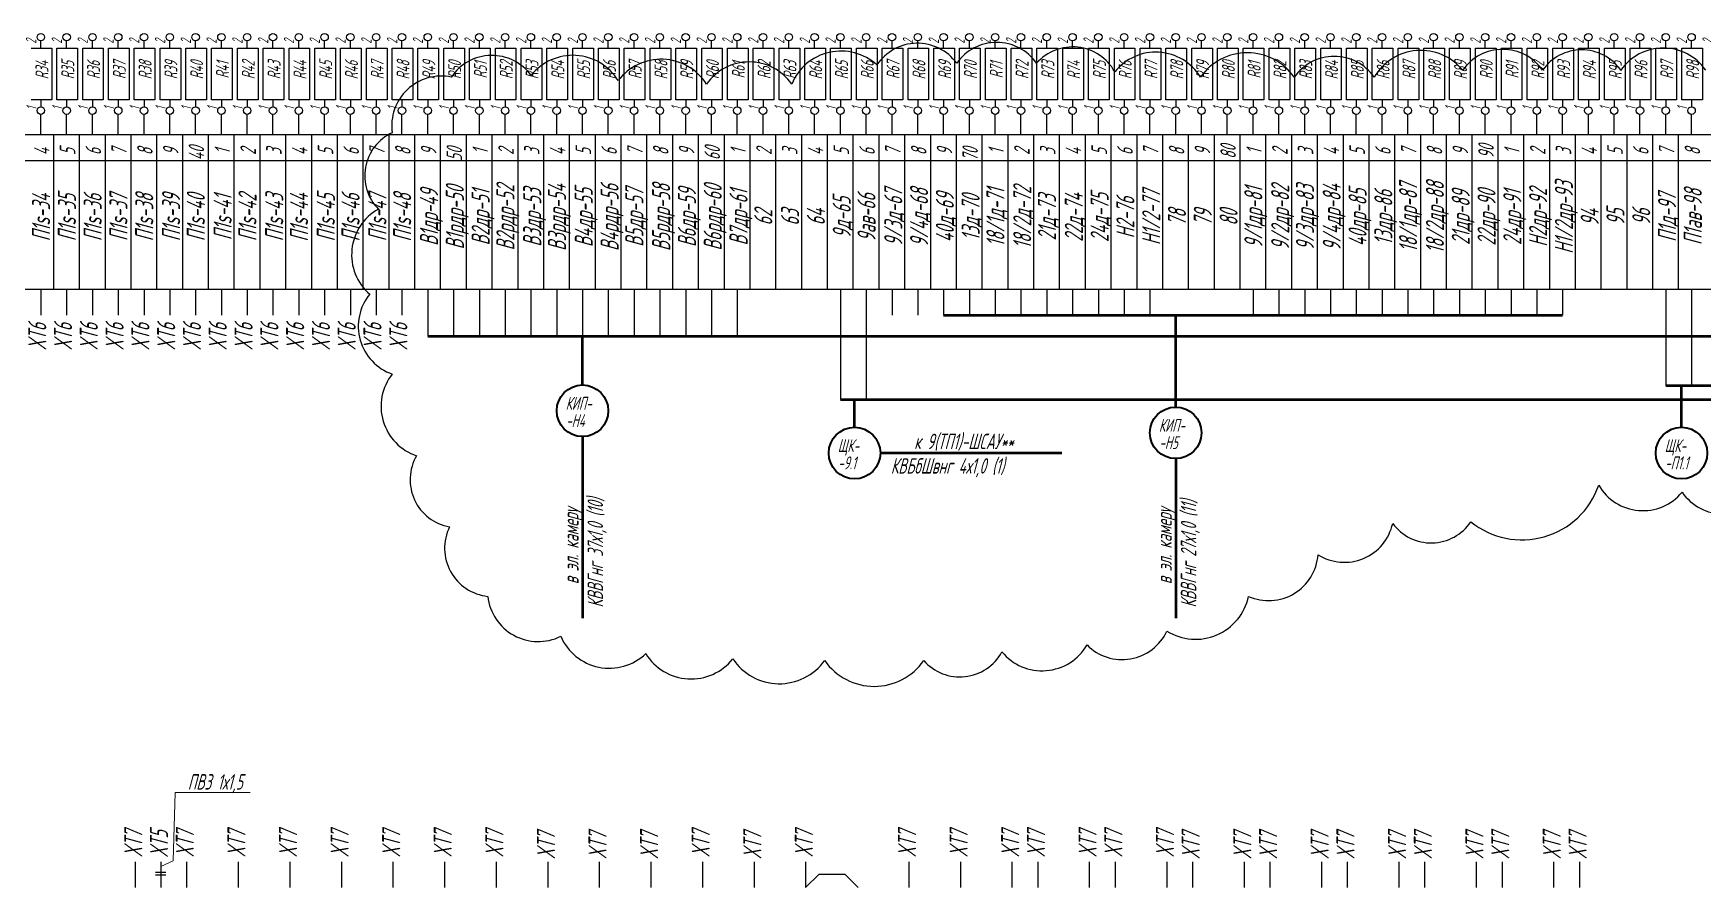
# Model space of a CAD drawing. Header units: millimetres. Extents: x -680 to 9204, y -4430 to 7779.
# Drawn here: x 3641 to 3964.6, y -343.1 to -177.6 of the extents above; entities that cross this region are included whole.
import ezdxf
from ezdxf.enums import TextEntityAlignment as Align

# ---------------------------------------------------------------- set-up
doc = ezdxf.new("R2010")
doc.units = ezdxf.units.MM
doc.layers.get('Defpoints').update_dxf_attribs({"color": 33})
for name, color, linetype, lineweight in [('Выноска', 137, 'Continuous', 20), ('Размерная', 4, 'Continuous', 25), ('Текст_КИП', 2, 'Continuous', 25), ('Эл.кабель', 2, 'Continuous', 50)]:
    doc.layers.add(name, color=color, linetype=linetype, lineweight=lineweight)
doc.layers.add('ТЕКСТ', color=2, linetype='Continuous')
doc.layers.add('Текст.', color=51, linetype='Continuous')
doc.styles.add('Simplex', font='simplex.shx', dxfattribs={"width": 0.7, "oblique": 15})

msp = doc.modelspace()

# ---------------------------------------------------------------- linework, layer by layer
at = {"linetype": 'Continuous', "lineweight": -3}
for p, q in [((3640.603, -180.406), (3644.603, -180.406)), ((3644.603, -180.406), (3644.603, -190.406)), ((3645.601, -190.406), (3645.601, -180.406)), ((3645.603, -180.406), (3649.603, -180.406)), ((3649.603, -180.406), (3649.603, -190.406)), ((3650.601, -190.406), (3650.601, -180.406)), ((3650.603, -180.406), (3654.603, -180.406)), ((3654.603, -180.406), (3654.603, -190.406)), ((3655.601, -190.406), (3655.601, -180.406)), ((3655.603, -180.406), (3659.603, -180.406)), ((3659.603, -180.406), (3659.603, -190.406)), ((3660.601, -190.406), (3660.601, -180.406)), ((3660.603, -180.406), (3664.603, -180.406)), ((3664.603, -180.406), (3664.603, -190.406)), ((3665.601, -190.406), (3665.601, -180.406)), ((3665.603, -180.406), (3669.603, -180.406)), ((3669.603, -180.406), (3669.603, -190.406)), ((3670.601, -190.406), (3670.601, -180.406)), ((3670.603, -180.406), (3674.603, -180.406)), ((3674.603, -180.406), (3674.603, -190.406)), ((3675.601, -190.406), (3675.601, -180.406)), ((3675.603, -180.406), (3679.603, -180.406)), ((3679.603, -180.406), (3679.603, -190.406)), ((3680.601, -190.406), (3680.601, -180.406)), ((3680.603, -180.406), (3684.603, -180.406)), ((3684.603, -180.406), (3684.603, -190.406)), ((3685.601, -190.406), (3685.601, -180.406)), ((3685.603, -180.406), (3689.603, -180.406)), ((3689.603, -180.406), (3689.603, -190.406)), ((3690.601, -190.406), (3690.601, -180.406)), ((3690.603, -180.406), (3694.603, -180.406)), ((3694.603, -180.406), (3694.603, -190.406)), ((3695.601, -190.406), (3695.601, -180.406)), ((3695.603, -180.406), (3699.603, -180.406)), ((3699.603, -180.406), (3699.603, -190.406)), ((3700.601, -190.406), (3700.601, -180.406)), ((3700.603, -180.406), (3704.603, -180.406)), ((3704.603, -180.406), (3704.603, -190.406)), ((3705.601, -190.406), (3705.601, -180.406)), ((3705.603, -180.406), (3709.603, -180.406)), ((3709.603, -180.406), (3709.603, -190.406)), ((3710.601, -190.406), (3710.601, -180.406)), ((3710.603, -180.406), (3714.603, -180.406)), ((3714.603, -180.406), (3714.603, -190.406)), ((3715.601, -190.406), (3715.601, -180.406)), ((3715.603, -180.406), (3719.603, -180.406)), ((3719.603, -180.406), (3719.603, -190.406)), ((3720.601, -190.406), (3720.601, -180.406)), ((3720.603, -180.406), (3724.603, -180.406)), ((3724.603, -180.406), (3724.603, -190.406)), ((3725.601, -190.406), (3725.601, -180.406)), ((3725.603, -180.406), (3729.603, -180.406)), ((3729.603, -180.406), (3729.603, -190.406)), ((3730.601, -190.406), (3730.601, -180.406)), ((3730.603, -180.406), (3734.603, -180.406)), ((3734.603, -180.406), (3734.603, -190.406)), ((3735.601, -190.406), (3735.601, -180.406)), ((3735.603, -180.406), (3739.603, -180.406)), ((3739.603, -180.406), (3739.603, -190.406)), ((3740.601, -190.406), (3740.601, -180.406)), ((3740.603, -180.406), (3744.603, -180.406)), ((3744.603, -180.406), (3744.603, -190.406)), ((3745.601, -190.406), (3745.601, -180.406)), ((3745.603, -180.406), (3749.603, -180.406)), ((3749.603, -180.406), (3749.603, -190.406)), ((3750.601, -190.406), (3750.601, -180.406)), ((3750.603, -180.406), (3754.603, -180.406)), ((3754.603, -180.406), (3754.603, -190.406)), ((3755.601, -190.406), (3755.601, -180.406)), ((3755.603, -180.406), (3759.603, -180.406)), ((3759.603, -180.406), (3759.603, -190.406)), ((3760.601, -190.406), (3760.601, -180.406)), ((3760.603, -180.406), (3764.603, -180.406)), ((3764.603, -180.406), (3764.603, -190.406)), ((3765.601, -190.406), (3765.601, -180.406)), ((3765.603, -180.406), (3769.603, -180.406)), ((3769.603, -180.406), (3769.603, -190.406)), ((3770.601, -190.406), (3770.601, -180.406)), ((3770.603, -180.406), (3774.603, -180.406)), ((3774.603, -180.406), (3774.603, -190.406)), ((3775.601, -190.406), (3775.601, -180.406)), ((3775.603, -180.406), (3779.603, -180.406)), ((3779.603, -180.406), (3779.603, -190.406)), ((3780.601, -190.406), (3780.601, -180.406)), ((3780.603, -180.406), (3784.603, -180.406)), ((3784.603, -180.406), (3784.603, -190.406)), ((3785.601, -190.406), (3785.601, -180.406)), ((3785.603, -180.406), (3789.603, -180.406)), ((3789.603, -180.406), (3789.603, -190.406)), ((3790.601, -190.406), (3790.601, -180.406)), ((3790.603, -180.406), (3794.603, -180.406)), ((3794.603, -180.406), (3794.603, -190.406)), ((3795.601, -190.406), (3795.601, -180.406)), ((3795.603, -180.406), (3799.603, -180.406)), ((3799.603, -180.406), (3799.603, -190.406)), ((3800.601, -190.406), (3800.601, -180.406)), ((3800.603, -180.406), (3804.603, -180.406)), ((3804.603, -180.406), (3804.603, -190.406)), ((3805.601, -190.406), (3805.601, -180.406)), ((3805.603, -180.406), (3809.603, -180.406)), ((3809.603, -180.406), (3809.603, -190.406)), ((3810.601, -190.406), (3810.601, -180.406)), ((3810.603, -180.406), (3814.603, -180.406)), ((3814.603, -180.406), (3814.603, -190.406)), ((3815.601, -190.406), (3815.601, -180.406)), ((3815.603, -180.406), (3819.603, -180.406)), ((3819.603, -180.406), (3819.603, -190.406)), ((3820.601, -190.406), (3820.601, -180.406)), ((3820.603, -180.406), (3824.603, -180.406)), ((3824.603, -180.406), (3824.603, -190.406)), ((3825.601, -190.406), (3825.601, -180.406)), ((3825.603, -180.406), (3829.603, -180.406)), ((3829.603, -180.406), (3829.603, -190.406)), ((3830.601, -190.406), (3830.601, -180.406)), ((3830.603, -180.406), (3834.603, -180.406)), ((3834.603, -180.406), (3834.603, -190.406)), ((3835.601, -190.406), (3835.601, -180.406)), ((3835.603, -180.406), (3839.603, -180.406)), ((3839.603, -180.406), (3839.603, -190.406)), ((3840.601, -190.406), (3840.601, -180.406)), ((3840.603, -180.406), (3844.603, -180.406)), ((3844.603, -180.406), (3844.603, -190.406)), ((3845.601, -190.406), (3845.601, -180.406)), ((3845.603, -180.406), (3849.603, -180.406)), ((3849.603, -180.406), (3849.603, -190.406)), ((3850.601, -190.406), (3850.601, -180.406)), ((3850.603, -180.406), (3854.603, -180.406)), ((3854.603, -180.406), (3854.603, -190.406)), ((3855.601, -190.406), (3855.601, -180.406)), ((3855.603, -180.406), (3859.603, -180.406)), ((3859.603, -180.406), (3859.603, -190.406)), ((3860.601, -190.406), (3860.601, -180.406)), ((3860.603, -180.406), (3864.603, -180.406)), ((3864.603, -180.406), (3864.603, -190.406)), ((3865.601, -190.406), (3865.601, -180.406)), ((3865.603, -180.406), (3869.603, -180.406)), ((3869.603, -180.406), (3869.603, -190.406)), ((3870.601, -190.406), (3870.601, -180.406)), ((3870.603, -180.406), (3874.603, -180.406)), ((3874.603, -180.406), (3874.603, -190.406)), ((3875.601, -190.406), (3875.601, -180.406)), ((3875.603, -180.406), (3879.603, -180.406)), ((3879.603, -180.406), (3879.603, -190.406)), ((3880.601, -190.406), (3880.601, -180.406)), ((3880.603, -180.406), (3884.603, -180.406)), ((3884.603, -180.406), (3884.603, -190.406)), ((3885.601, -190.406), (3885.601, -180.406)), ((3885.603, -180.406), (3889.603, -180.406)), ((3889.603, -180.406), (3889.603, -190.406)), ((3890.601, -190.406), (3890.601, -180.406)), ((3890.603, -180.406), (3894.603, -180.406)), ((3894.603, -180.406), (3894.603, -190.406)), ((3895.601, -190.406), (3895.601, -180.406)), ((3895.603, -180.406), (3899.603, -180.406)), ((3899.603, -180.406), (3899.603, -190.406)), ((3900.601, -190.406), (3900.601, -180.406)), ((3900.603, -180.406), (3904.603, -180.406)), ((3904.603, -180.406), (3904.603, -190.406)), ((3905.601, -190.406), (3905.601, -180.406)), ((3905.603, -180.406), (3909.603, -180.406)), ((3909.603, -180.406), (3909.603, -190.406)), ((3910.601, -190.406), (3910.601, -180.406)), ((3910.603, -180.406), (3914.603, -180.406)), ((3914.603, -180.406), (3914.603, -190.406)), ((3915.601, -190.406), (3915.601, -180.406)), ((3915.603, -180.406), (3919.603, -180.406)), ((3919.603, -180.406), (3919.603, -190.406)), ((3920.601, -190.406), (3920.601, -180.406)), ((3920.603, -180.406), (3924.603, -180.406)), ((3924.603, -180.406), (3924.603, -190.406)), ((3925.603, -180.406), (3929.603, -180.406)), ((3925.603, -180.406), (3925.603, -190.406)), ((3929.603, -180.406), (3929.603, -190.406)), ((3930.601, -190.406), (3930.601, -180.406)), ((3930.603, -180.406), (3934.603, -180.406)), ((3934.603, -180.406), (3934.603, -190.406)), ((3935.601, -190.406), (3935.601, -180.406)), ((3935.603, -180.406), (3939.603, -180.406)), ((3939.603, -180.406), (3939.603, -190.406)), ((3940.601, -190.406), (3940.601, -180.406)), ((3940.603, -180.406), (3944.603, -180.406)), ((3944.603, -180.406), (3944.603, -190.406)), ((3945.601, -190.406), (3945.601, -180.406)), ((3945.603, -180.406), (3949.603, -180.406)), ((3949.603, -180.406), (3949.603, -190.406)), ((3949.603, -180.406), (3949.603, -190.406)), ((3950.601, -190.406), (3950.601, -180.406)), ((3950.603, -180.406), (3954.603, -180.406)), ((3954.603, -180.406), (3954.603, -190.406)), ((3955.601, -190.406), (3955.601, -180.406)), ((3955.603, -180.406), (3959.603, -180.406)), ((3959.603, -180.406), (3959.603, -190.406)), ((3960.601, -190.406), (3960.601, -180.406)), ((3960.603, -180.406), (3964.603, -180.406)), ((3964.603, -180.406), (3964.603, -190.406)), ((3644.603, -190.406), (3640.603, -190.406)), ((3649.603, -190.406), (3645.603, -190.406)), ((3654.603, -190.406), (3650.603, -190.406)), ((3659.603, -190.406), (3655.603, -190.406)), ((3664.603, -190.406), (3660.603, -190.406)), ((3669.603, -190.406), (3665.603, -190.406)), ((3674.603, -190.406), (3670.603, -190.406)), ((3679.603, -190.406), (3675.603, -190.406)), ((3684.603, -190.406), (3680.603, -190.406)), ((3689.603, -190.406), (3685.603, -190.406)), ((3694.603, -190.406), (3690.603, -190.406)), ((3699.603, -190.406), (3695.603, -190.406)), ((3704.603, -190.406), (3700.603, -190.406)), ((3709.603, -190.406), (3705.603, -190.406)), ((3714.603, -190.406), (3710.603, -190.406)), ((3719.603, -190.406), (3715.603, -190.406)), ((3724.603, -190.406), (3720.603, -190.406)), ((3729.603, -190.406), (3725.603, -190.406)), ((3734.603, -190.406), (3730.603, -190.406)), ((3739.603, -190.406), (3735.603, -190.406)), ((3744.603, -190.406), (3740.603, -190.406)), ((3749.603, -190.406), (3745.603, -190.406)), ((3754.603, -190.406), (3750.603, -190.406)), ((3759.603, -190.406), (3755.603, -190.406)), ((3764.603, -190.406), (3760.603, -190.406)), ((3769.603, -190.406), (3765.603, -190.406)), ((3774.603, -190.406), (3770.603, -190.406)), ((3779.603, -190.406), (3775.603, -190.406)), ((3784.603, -190.406), (3780.603, -190.406)), ((3789.603, -190.406), (3785.603, -190.406)), ((3794.603, -190.406), (3790.603, -190.406)), ((3799.603, -190.406), (3795.603, -190.406)), ((3804.603, -190.406), (3800.603, -190.406)), ((3809.603, -190.406), (3805.603, -190.406)), ((3814.603, -190.406), (3810.603, -190.406)), ((3819.603, -190.406), (3815.603, -190.406)), ((3824.603, -190.406), (3820.603, -190.406)), ((3829.603, -190.406), (3825.603, -190.406)), ((3834.603, -190.406), (3830.603, -190.406)), ((3839.603, -190.406), (3835.603, -190.406)), ((3844.603, -190.406), (3840.603, -190.406)), ((3849.603, -190.406), (3845.603, -190.406)), ((3854.603, -190.406), (3850.603, -190.406)), ((3859.603, -190.406), (3855.603, -190.406)), ((3864.603, -190.406), (3860.603, -190.406)), ((3869.603, -190.406), (3865.603, -190.406)), ((3874.603, -190.406), (3870.603, -190.406)), ((3879.603, -190.406), (3875.603, -190.406)), ((3884.603, -190.406), (3880.603, -190.406)), ((3889.603, -190.406), (3885.603, -190.406)), ((3894.603, -190.406), (3890.603, -190.406)), ((3899.603, -190.406), (3895.603, -190.406)), ((3904.603, -190.406), (3900.603, -190.406)), ((3909.603, -190.406), (3905.603, -190.406)), ((3914.603, -190.406), (3910.603, -190.406)), ((3919.603, -190.406), (3915.603, -190.406)), ((3924.603, -190.406), (3920.603, -190.406)), ((3929.603, -190.406), (3925.603, -190.406)), ((3934.603, -190.406), (3930.603, -190.406)), ((3939.603, -190.406), (3935.603, -190.406)), ((3944.603, -190.406), (3940.603, -190.406)), ((3949.603, -190.406), (3945.603, -190.406)), ((3954.603, -190.406), (3950.603, -190.406)), ((3959.603, -190.406), (3955.603, -190.406)), ((3964.603, -190.406), (3960.603, -190.406))]:
    msp.add_line(p, q, dxfattribs=at)
for p, q in [((3642.498, -180.406), (3642.498, -179.015)), ((3647.498, -180.406), (3647.498, -179.015)), ((3652.498, -180.406), (3652.498, -179.015)), ((3657.498, -180.406), (3657.498, -179.015)), ((3662.498, -180.406), (3662.498, -179.015)), ((3667.498, -180.406), (3667.498, -179.015)), ((3672.498, -180.406), (3672.498, -179.015)), ((3677.498, -180.406), (3677.498, -179.015)), ((3682.498, -180.406), (3682.498, -179.015)), ((3687.498, -180.406), (3687.498, -179.015)), ((3692.498, -180.406), (3692.498, -179.015)), ((3697.498, -180.406), (3697.498, -179.015)), ((3702.498, -180.406), (3702.498, -179.015)), ((3707.498, -180.406), (3707.498, -179.015)), ((3712.498, -180.406), (3712.498, -179.015)), ((3717.498, -180.406), (3717.498, -179.015)), ((3722.498, -180.406), (3722.498, -179.015)), ((3727.498, -180.406), (3727.498, -179.015)), ((3732.498, -180.406), (3732.498, -179.015)), ((3737.498, -180.406), (3737.498, -179.015)), ((3742.498, -180.406), (3742.498, -179.015)), ((3747.498, -180.406), (3747.498, -179.015)), ((3752.498, -180.406), (3752.498, -179.015)), ((3757.498, -180.406), (3757.498, -179.015)), ((3762.498, -180.406), (3762.498, -179.015)), ((3767.498, -180.406), (3767.498, -179.015)), ((3772.498, -180.406), (3772.498, -179.015)), ((3777.498, -180.406), (3777.498, -179.015)), ((3782.498, -180.406), (3782.498, -179.015)), ((3787.498, -180.406), (3787.498, -179.015)), ((3792.498, -180.406), (3792.498, -179.015)), ((3797.498, -180.406), (3797.498, -179.015)), ((3802.498, -180.406), (3802.498, -179.015)), ((3807.498, -180.406), (3807.498, -179.015)), ((3812.498, -180.406), (3812.498, -179.015)), ((3817.498, -180.406), (3817.498, -179.015)), ((3822.498, -180.406), (3822.498, -179.015)), ((3827.498, -180.406), (3827.498, -179.015)), ((3832.498, -180.406), (3832.498, -179.015)), ((3837.498, -180.406), (3837.498, -179.015)), ((3842.498, -180.406), (3842.498, -179.015)), ((3847.498, -180.406), (3847.498, -179.015)), ((3852.498, -180.406), (3852.498, -179.015)), ((3857.498, -180.406), (3857.498, -179.015)), ((3862.498, -180.406), (3862.498, -179.015)), ((3867.498, -180.406), (3867.498, -179.015)), ((3872.498, -180.406), (3872.498, -179.015)), ((3877.498, -180.406), (3877.498, -179.015)), ((3882.498, -180.406), (3882.498, -179.015)), ((3887.498, -180.406), (3887.498, -179.015)), ((3892.498, -180.406), (3892.498, -179.015)), ((3897.498, -180.406), (3897.498, -179.015)), ((3902.498, -180.406), (3902.498, -179.015)), ((3907.498, -180.406), (3907.498, -179.015)), ((3912.498, -180.406), (3912.498, -179.015)), ((3917.498, -180.406), (3917.498, -179.015)), ((3922.498, -180.406), (3922.498, -179.015)), ((3927.498, -180.406), (3927.498, -179.015)), ((3932.498, -180.406), (3932.498, -179.015)), ((3937.498, -180.406), (3937.498, -179.015)), ((3942.498, -180.406), (3942.498, -179.015)), ((3947.498, -180.406), (3947.498, -179.015)), ((3952.498, -180.406), (3952.498, -179.015)), ((3957.498, -180.406), (3957.498, -179.015)), ((3962.498, -180.406), (3962.498, -179.015)), ((3642.498, -190.406), (3642.498, -191.797)), ((3647.498, -190.406), (3647.498, -191.797)), ((3652.498, -190.406), (3652.498, -191.797)), ((3657.498, -190.406), (3657.498, -191.797)), ((3662.498, -190.406), (3662.498, -191.797)), ((3667.498, -190.406), (3667.498, -191.797)), ((3672.498, -190.406), (3672.498, -191.797)), ((3677.498, -190.406), (3677.498, -191.797)), ((3682.498, -190.406), (3682.498, -191.797)), ((3687.498, -190.406), (3687.498, -191.797)), ((3692.498, -190.406), (3692.498, -191.797)), ((3697.498, -190.406), (3697.498, -191.797)), ((3702.498, -190.406), (3702.498, -191.797)), ((3707.498, -190.406), (3707.498, -191.797)), ((3712.498, -190.406), (3712.498, -191.797)), ((3717.498, -190.406), (3717.498, -191.797)), ((3722.498, -190.406), (3722.498, -191.797)), ((3727.498, -190.406), (3727.498, -191.797)), ((3732.498, -190.406), (3732.498, -191.797)), ((3737.498, -190.406), (3737.498, -191.797)), ((3742.498, -190.406), (3742.498, -191.797)), ((3747.498, -190.406), (3747.498, -191.797)), ((3752.498, -190.406), (3752.498, -191.797)), ((3757.498, -190.406), (3757.498, -191.797)), ((3762.498, -190.406), (3762.498, -191.797)), ((3767.498, -190.406), (3767.498, -191.797)), ((3772.498, -190.406), (3772.498, -191.797)), ((3777.498, -190.406), (3777.498, -191.797)), ((3782.498, -190.406), (3782.498, -191.797)), ((3787.498, -190.406), (3787.498, -191.797)), ((3792.498, -190.406), (3792.498, -191.797)), ((3797.498, -190.406), (3797.498, -191.797)), ((3802.498, -190.406), (3802.498, -191.797)), ((3807.498, -190.406), (3807.498, -191.797)), ((3812.498, -190.406), (3812.498, -191.797)), ((3817.498, -190.406), (3817.498, -191.797)), ((3822.498, -190.406), (3822.498, -191.797)), ((3827.498, -190.406), (3827.498, -191.797)), ((3832.498, -190.406), (3832.498, -191.797)), ((3837.498, -190.406), (3837.498, -191.797)), ((3842.498, -190.406), (3842.498, -191.797)), ((3847.498, -190.406), (3847.498, -191.797)), ((3852.498, -190.406), (3852.498, -191.797)), ((3857.498, -190.406), (3857.498, -191.797)), ((3862.498, -190.406), (3862.498, -191.797)), ((3867.498, -190.406), (3867.498, -191.797)), ((3872.498, -190.406), (3872.498, -191.797)), ((3877.498, -190.406), (3877.498, -191.797)), ((3882.498, -190.406), (3882.498, -191.797)), ((3887.498, -190.406), (3887.498, -191.797)), ((3892.498, -190.406), (3892.498, -191.797)), ((3897.498, -190.406), (3897.498, -191.797)), ((3902.498, -190.406), (3902.498, -191.797)), ((3907.498, -190.406), (3907.498, -191.797)), ((3912.498, -190.406), (3912.498, -191.797)), ((3917.498, -190.406), (3917.498, -191.797)), ((3922.498, -190.406), (3922.498, -191.797)), ((3927.498, -190.406), (3927.498, -191.797)), ((3932.498, -190.406), (3932.498, -191.797)), ((3937.498, -190.406), (3937.498, -191.797)), ((3942.498, -190.406), (3942.498, -191.797)), ((3947.498, -190.406), (3947.498, -191.797)), ((3952.498, -190.406), (3952.498, -191.797)), ((3957.498, -190.406), (3957.498, -191.797)), ((3962.498, -190.406), (3962.498, -191.797))]:
    msp.add_line(p, q)
at = {"color": 3}
for p, q in [((3642.498, -197.146), (3642.498, -193.249)), ((3647.498, -197.146), (3647.498, -193.249)), ((3652.498, -197.146), (3652.498, -193.249)), ((3657.498, -197.146), (3657.498, -193.249)), ((3662.498, -197.146), (3662.498, -193.249)), ((3667.498, -197.146), (3667.498, -193.249)), ((3672.498, -197.146), (3672.498, -193.249)), ((3677.498, -197.146), (3677.498, -193.249)), ((3682.498, -197.146), (3682.498, -193.249)), ((3687.498, -197.146), (3687.498, -193.249)), ((3692.498, -197.146), (3692.498, -193.249)), ((3697.498, -197.146), (3697.498, -193.249)), ((3702.498, -197.146), (3702.498, -193.249)), ((3707.498, -197.146), (3707.498, -193.249)), ((3712.498, -197.146), (3712.498, -193.249)), ((3717.498, -197.146), (3717.498, -193.249)), ((3722.498, -197.146), (3722.498, -193.249)), ((3727.498, -197.146), (3727.498, -193.249)), ((3732.498, -197.146), (3732.498, -193.249)), ((3737.498, -197.146), (3737.498, -193.249)), ((3742.498, -197.146), (3742.498, -193.249)), ((3747.498, -197.146), (3747.498, -193.249)), ((3752.498, -197.146), (3752.498, -193.249)), ((3757.498, -197.146), (3757.498, -193.249)), ((3762.498, -197.146), (3762.498, -193.249)), ((3767.498, -197.146), (3767.498, -193.249)), ((3772.498, -197.146), (3772.498, -193.249)), ((3777.498, -197.146), (3777.498, -193.249)), ((3782.498, -197.146), (3782.498, -193.249)), ((3787.498, -197.146), (3787.498, -193.249)), ((3792.498, -197.146), (3792.498, -193.249)), ((3797.498, -197.146), (3797.498, -193.249)), ((3802.498, -197.146), (3802.498, -193.249)), ((3807.498, -197.146), (3807.498, -193.249)), ((3812.498, -197.146), (3812.498, -193.249)), ((3817.498, -197.146), (3817.498, -193.249)), ((3822.498, -197.146), (3822.498, -193.249)), ((3827.498, -197.146), (3827.498, -193.249)), ((3832.498, -197.146), (3832.498, -193.249)), ((3837.498, -197.146), (3837.498, -193.249)), ((3842.498, -197.146), (3842.498, -193.249)), ((3847.498, -197.146), (3847.498, -193.249)), ((3852.498, -197.146), (3852.498, -193.249)), ((3857.498, -197.146), (3857.498, -193.249)), ((3862.498, -197.146), (3862.498, -193.249)), ((3867.498, -197.146), (3867.498, -193.249)), ((3872.498, -197.146), (3872.498, -193.249)), ((3877.498, -197.146), (3877.498, -193.249)), ((3882.498, -197.146), (3882.498, -193.249)), ((3887.498, -197.146), (3887.498, -193.249)), ((3892.498, -197.146), (3892.498, -193.249)), ((3897.498, -197.146), (3897.498, -193.249)), ((3902.498, -197.146), (3902.498, -193.249)), ((3907.498, -197.146), (3907.498, -193.249)), ((3912.498, -197.146), (3912.498, -193.249)), ((3917.498, -197.146), (3917.498, -193.249)), ((3922.498, -197.146), (3922.498, -193.249)), ((3927.498, -197.146), (3927.498, -193.249)), ((3932.498, -197.146), (3932.498, -193.249)), ((3937.498, -197.146), (3937.498, -193.249)), ((3942.498, -197.146), (3942.498, -193.249)), ((3947.498, -197.146), (3947.498, -193.249)), ((3952.498, -197.146), (3952.498, -193.249)), ((3957.498, -197.146), (3957.498, -193.249)), ((3962.498, -197.146), (3962.498, -193.249))]:
    msp.add_line(p, q, dxfattribs=at)
at = {"color": 2}
for p, q in [((3469.998, -197.146), (4154.998, -197.146)), ((3644.998, -227.146), (3644.998, -197.146)), ((3649.998, -227.146), (3649.998, -197.146)), ((3654.998, -227.146), (3654.998, -197.146)), ((3659.998, -227.146), (3659.998, -197.146)), ((3664.998, -227.146), (3664.998, -197.146)), ((3669.998, -227.146), (3669.998, -197.146)), ((3674.998, -227.146), (3674.998, -197.146)), ((3674.998, -227.146), (3674.998, -197.146)), ((3679.998, -227.146), (3679.998, -197.146)), ((3684.998, -227.146), (3684.998, -197.146)), ((3689.998, -227.146), (3689.998, -197.146)), ((3694.998, -227.146), (3694.998, -197.146)), ((3699.998, -227.146), (3699.998, -197.146)), ((3704.998, -227.146), (3704.998, -197.146)), ((3709.998, -227.146), (3709.998, -197.146)), ((3714.998, -227.146), (3714.998, -197.146)), ((3719.998, -227.146), (3719.998, -197.146)), ((3724.998, -227.146), (3724.998, -197.146)), ((3729.998, -227.146), (3729.998, -197.146)), ((3734.998, -227.146), (3734.998, -197.146)), ((3739.998, -227.146), (3739.998, -197.146)), ((3744.998, -227.146), (3744.998, -197.146)), ((3749.998, -227.146), (3749.998, -197.146)), ((3754.998, -227.146), (3754.998, -197.146)), ((3759.998, -227.146), (3759.998, -197.146)), ((3764.998, -227.146), (3764.998, -197.146)), ((3769.998, -227.146), (3769.998, -197.146)), ((3774.998, -227.146), (3774.998, -197.146)), ((3779.998, -227.146), (3779.998, -197.146)), ((3784.998, -227.146), (3784.998, -197.146)), ((3789.998, -227.146), (3789.998, -197.146)), ((3794.998, -227.146), (3794.998, -197.146)), ((3799.998, -227.146), (3799.998, -197.146)), ((3804.998, -227.146), (3804.998, -197.146)), ((3809.998, -227.146), (3809.998, -197.146)), ((3814.998, -227.146), (3814.998, -197.146)), ((3819.998, -227.146), (3819.998, -197.146)), ((3824.998, -227.146), (3824.998, -197.146)), ((3829.998, -227.146), (3829.998, -197.146)), ((3834.998, -227.146), (3834.998, -197.146)), ((3844.998, -227.146), (3844.998, -197.146)), ((3849.998, -227.146), (3849.998, -197.146)), ((3854.998, -227.146), (3854.998, -197.146)), ((3859.998, -227.146), (3859.998, -197.146)), ((3864.998, -227.146), (3864.998, -197.146)), ((3869.998, -227.146), (3869.998, -197.146)), ((3874.998, -227.146), (3874.998, -197.146)), ((3879.998, -227.146), (3879.998, -197.146)), ((3884.998, -227.146), (3884.998, -197.146)), ((3889.998, -227.146), (3889.998, -197.146)), ((3894.998, -227.146), (3894.998, -197.146)), ((3899.998, -227.146), (3899.998, -197.146)), ((3904.998, -227.146), (3904.998, -197.146)), ((3909.998, -227.146), (3909.998, -197.146)), ((3914.998, -227.146), (3914.998, -197.146)), ((3919.998, -227.146), (3919.998, -197.146)), ((3924.998, -227.146), (3924.998, -197.146)), ((3929.998, -227.146), (3929.998, -197.146)), ((3929.998, -227.146), (3929.998, -197.146)), ((3929.998, -227.146), (3929.998, -197.146)), ((3934.998, -227.146), (3934.998, -197.146)), ((3934.998, -227.146), (3934.998, -197.146)), ((3939.998, -227.146), (3939.998, -197.146)), ((3939.998, -227.146), (3939.998, -197.146)), ((3944.998, -227.146), (3944.998, -197.146)), ((3944.998, -227.146), (3944.998, -197.146)), ((3949.998, -227.146), (3949.998, -197.146)), ((3949.998, -227.146), (3949.998, -197.146)), ((3954.998, -227.146), (3954.998, -197.146)), ((3959.998, -227.146), (3959.998, -197.146)), ((3474.998, -202.178), (3999.998, -202.178)), ((3474.998, -202.178), (4149.998, -202.178)), ((3469.998, -227.146), (4154.998, -227.146))]:
    msp.add_line(p, q, dxfattribs=at)
at = {"color": 2, "ltscale": 0.5}
for p, q in [((3642.498, -227.146), (3642.498, -232.146)), ((3647.498, -227.146), (3647.498, -232.146)), ((3652.498, -227.146), (3652.498, -232.146)), ((3657.498, -227.146), (3657.498, -232.146)), ((3662.498, -227.146), (3662.498, -232.146)), ((3667.498, -227.146), (3667.498, -232.146)), ((3672.498, -227.146), (3672.498, -232.146)), ((3677.498, -227.146), (3677.498, -232.146)), ((3682.498, -227.146), (3682.498, -232.146)), ((3687.498, -227.146), (3687.498, -232.146)), ((3692.498, -227.146), (3692.498, -232.146)), ((3697.498, -227.146), (3697.498, -232.146)), ((3702.498, -227.146), (3702.498, -232.146)), ((3707.498, -227.146), (3707.498, -232.146)), ((3712.498, -227.146), (3712.498, -232.146)), ((3717.498, -227.146), (3717.498, -236.238)), ((3722.498, -227.146), (3722.498, -236.238)), ((3727.498, -227.146), (3727.498, -236.238)), ((3732.498, -227.146), (3732.498, -236.238)), ((3737.498, -227.146), (3737.498, -236.238)), ((3742.498, -227.146), (3742.498, -236.238)), ((3747.498, -227.146), (3747.498, -236.238)), ((3752.498, -227.146), (3752.498, -236.238)), ((3757.498, -227.146), (3757.498, -236.238)), ((3762.498, -227.146), (3762.498, -236.238)), ((3767.498, -227.146), (3767.498, -236.238)), ((3772.498, -227.146), (3772.498, -236.238)), ((3777.498, -227.146), (3777.498, -236.238)), ((3797.498, -227.146), (3797.498, -248.515)), ((3802.498, -227.146), (3802.498, -248.515)), ((3817.498, -227.146), (3817.498, -232.146)), ((3827.498, -227.146), (3827.498, -232.146)), ((3832.498, -227.146), (3832.498, -232.146)), ((3837.498, -227.146), (3837.498, -232.146)), ((3847.498, -227.146), (3847.498, -232.146)), ((3852.498, -227.146), (3852.498, -232.146)), ((3897.498, -227.146), (3897.498, -232.146)), ((3907.498, -227.146), (3907.498, -232.146)), ((3912.498, -227.146), (3912.498, -232.146)), ((3917.498, -227.146), (3917.498, -232.146)), ((3932.498, -227.146), (3932.498, -232.146)), ((3957.498, -227.146), (3957.498, -245.787)), ((3962.498, -227.146), (3962.498, -245.787))]:
    msp.add_line(p, q, dxfattribs=at)
at = {"ltscale": 0.5}
for p, q in [((3660.751, -338.076), (3660.751, -343.076)), ((3665.751, -338.076), (3665.751, -343.076)), ((3670.751, -338.076), (3670.751, -343.076)), ((3680.751, -338.076), (3680.751, -343.076)), ((3690.751, -338.076), (3690.751, -343.076)), ((3700.751, -338.076), (3700.751, -343.076)), ((3710.751, -338.076), (3710.751, -343.076)), ((3720.751, -338.076), (3720.751, -343.076)), ((3730.751, -338.076), (3730.751, -343.076)), ((3740.751, -338.076), (3740.751, -343.076)), ((3750.751, -338.076), (3750.751, -343.076)), ((3760.751, -338.076), (3760.751, -343.076)), ((3770.751, -338.076), (3770.751, -343.076)), ((3780.751, -338.076), (3780.751, -343.076)), ((3790.751, -338.076), (3790.751, -343.076)), ((3810.751, -338.076), (3810.751, -343.076)), ((3820.751, -338.076), (3820.751, -343.076)), ((3830.751, -338.076), (3830.751, -343.076)), ((3835.751, -338.076), (3835.751, -343.076)), ((3845.751, -338.076), (3845.751, -343.076)), ((3850.751, -338.076), (3850.751, -343.076)), ((3860.751, -338.076), (3860.751, -343.076)), ((3865.751, -338.076), (3865.751, -343.076)), ((3875.751, -338.076), (3875.751, -343.076)), ((3880.751, -338.076), (3880.751, -343.076)), ((3890.751, -338.076), (3890.751, -343.076)), ((3895.751, -338.076), (3895.751, -343.076)), ((3905.751, -338.076), (3905.751, -343.076)), ((3910.751, -338.076), (3910.751, -343.076)), ((3920.751, -338.076), (3920.751, -343.076)), ((3925.751, -338.076), (3925.751, -343.076)), ((3935.751, -338.076), (3935.751, -343.076)), ((3940.751, -338.076), (3940.751, -343.076)), ((3790.751, -343.076), (3793.35, -340.448)), ((3793.35, -340.448), (3798.35, -340.448)), ((3800.95, -343.076), (3798.35, -340.448))]:
    msp.add_line(p, q, dxfattribs=at)
for centre in [(3642.498, -178.289), (3647.498, -178.289), (3652.498, -178.289), (3657.498, -178.289), (3662.498, -178.289), (3667.498, -178.289), (3672.498, -178.289), (3677.498, -178.289), (3682.498, -178.289), (3687.498, -178.289), (3692.498, -178.289), (3697.498, -178.289), (3702.498, -178.289), (3707.498, -178.289), (3712.498, -178.289), (3717.498, -178.289), (3722.498, -178.289), (3727.498, -178.289), (3732.498, -178.289), (3737.498, -178.289), (3742.498, -178.289), (3747.498, -178.289), (3752.498, -178.289), (3757.498, -178.289), (3762.498, -178.289), (3767.498, -178.289), (3772.498, -178.289), (3777.498, -178.289), (3782.498, -178.289), (3787.498, -178.289), (3792.498, -178.289), (3797.498, -178.289), (3802.498, -178.289), (3807.498, -178.289), (3812.498, -178.289), (3817.498, -178.289), (3822.498, -178.289), (3827.498, -178.289), (3832.498, -178.289), (3837.498, -178.289), (3842.498, -178.289), (3847.498, -178.289), (3852.498, -178.289), (3857.498, -178.289), (3862.498, -178.289), (3867.498, -178.289), (3872.498, -178.289), (3877.498, -178.289), (3882.498, -178.289), (3887.498, -178.289), (3892.498, -178.289), (3897.498, -178.289), (3902.498, -178.289), (3907.498, -178.289), (3912.498, -178.289), (3917.498, -178.289), (3922.498, -178.289), (3927.498, -178.289), (3932.498, -178.289), (3937.498, -178.289), (3942.498, -178.289), (3947.498, -178.289), (3952.498, -178.289), (3957.498, -178.289), (3962.498, -178.289), (3642.498, -192.523), (3647.498, -192.523), (3652.498, -192.523), (3657.498, -192.523), (3662.498, -192.523), (3667.498, -192.523), (3672.498, -192.523), (3677.498, -192.523), (3682.498, -192.523), (3687.498, -192.523), (3692.498, -192.523), (3697.498, -192.523), (3702.498, -192.523), (3707.498, -192.523), (3712.498, -192.523), (3717.498, -192.523), (3722.498, -192.523), (3727.498, -192.523), (3732.498, -192.523), (3737.498, -192.523), (3742.498, -192.523), (3747.498, -192.523), (3752.498, -192.523), (3757.498, -192.523), (3762.498, -192.523), (3767.498, -192.523), (3772.498, -192.523), (3777.498, -192.523), (3782.498, -192.523), (3787.498, -192.523), (3792.498, -192.523), (3797.498, -192.523), (3802.498, -192.523), (3807.498, -192.523), (3812.498, -192.523), (3817.498, -192.523), (3822.498, -192.523), (3827.498, -192.523), (3832.498, -192.523), (3837.498, -192.523), (3842.498, -192.523), (3847.498, -192.523), (3852.498, -192.523), (3857.498, -192.523), (3862.498, -192.523), (3867.498, -192.523), (3872.498, -192.523), (3877.498, -192.523), (3882.498, -192.523), (3887.498, -192.523), (3892.498, -192.523), (3897.498, -192.523), (3902.498, -192.523), (3907.498, -192.523), (3912.498, -192.523), (3917.498, -192.523), (3922.498, -192.523), (3927.498, -192.523), (3932.498, -192.523), (3937.498, -192.523), (3942.498, -192.523), (3947.498, -192.523), (3952.498, -192.523), (3957.498, -192.523), (3962.498, -192.523)]:
    msp.add_circle(centre, 0.726)
at = {"layer": 'Defpoints', "color": 2}
msp.add_line((3839.998, -227.146), (3839.998, -197.146), dxfattribs=at)
at = {"layer": 'Defpoints', "ltscale": 0.5}
for p, q in [((3807.498, -227.146), (3807.498, -232.146)), ((3812.498, -227.146), (3812.498, -232.146)), ((3822.498, -227.146), (3822.498, -232.146)), ((3842.498, -227.146), (3842.498, -232.146)), ((3877.498, -227.146), (3877.498, -232.146)), ((3882.498, -227.146), (3882.498, -232.146)), ((3887.498, -227.146), (3887.498, -232.146)), ((3892.498, -227.146), (3892.498, -232.146)), ((3902.498, -227.146), (3902.498, -232.146)), ((3922.498, -227.146), (3922.498, -232.146))]:
    msp.add_line(p, q, dxfattribs=at)
at = {"layer": 'Defpoints', "color": 2, "ltscale": 0.5}
for p, q in [((3857.498, -227.146), (3857.498, -232.146)), ((3927.498, -227.146), (3927.498, -232.146)), ((3937.498, -227.146), (3937.498, -232.146))]:
    msp.add_line(p, q, dxfattribs=at)
at = {"layer": 'Defpoints', "color": 2}
msp.add_lwpolyline([(3965.271, -184.695, 0.5205671), (3948.772, -184.695, 0.5205671), (3948.772, -184.695, 0.5205671), (3933.621, -184.695, 0.5205671), (3933.621, -184.695, 0.5205671), (3918.132, -184.695, 0.5205671), (3918.132, -184.695, 0.5205671), (3900.961, -186.041, 0.5205671), (3900.961, -186.041, 0.5205671), (3885.472, -186.041, 0.5205671), (3885.472, -186.041, 0.5205671), (3867.29, -186.041, 0.5205671), (3867.29, -186.041, 0.5205671), (3850.688, -185.028, 0.5205671), (3850.688, -185.028, 0.5205671), (3835.536, -183.346, 0.5205671), (3835.536, -183.346, 0.5205671), (3820.048, -183.346, 0.5205671), (3820.048, -183.346, 0.5205671), (3804.559, -183.682, 0.5205671), (3804.559, -183.682, 0.5205671), (3788.061, -187.384, 0.5205671), (3788.061, -187.384, 0.5205671), (3771.563, -187.384, 0.5205671), (3771.563, -187.384, 0.5205671), (3754.391, -186.711, 0.5205671), (3754.391, -186.711, 0.5205671), (3737.556, -185.701, 0.5205671), (3737.556, -185.701, 0.5205671), (3722.067, -186.038, 0.5205671), (3722.067, -186.038, 0.5205671), (3710.619, -196.805, 0.5205671), (3710.619, -196.805, 0.5205671), (3707.926, -211.61, 0.5205671), (3707.926, -211.61, 0.5205671), (3706.242, -228.097, 0.5205671), (3706.242, -228.097, 0.5205671), (3710.619, -243.575, 0.5205671), (3710.619, -243.575, 0.5205671), (3715.333, -259.389, 0.5205671), (3715.333, -259.389, 0.5205671), (3721.731, -273.184, 0.5205671), (3721.731, -273.184, 0.5205671), (3729.138, -286.643, 0.5205671), (3729.138, -286.643, 0.5205671), (3743.28, -294.382, 0.5205671), (3743.28, -294.382, 0.5205671), (3759.778, -297.747, 0.5205671), (3759.778, -297.747, 0.5205671), (3776.613, -298.756, 0.5205671), (3776.613, -298.756, 0.5205671), (3794.458, -299.093, 0.5205671), (3794.458, -299.093, 0.5205671), (3813.651, -299.093, 0.5205671), (3813.651, -299.093, 0.5205671), (3828.802, -297.411, 0.5205671), (3828.802, -297.411, 0.5205671), (3845.301, -296.065, 0.5205671), (3845.301, -296.065, 0.5205671), (3860.789, -293.373, 0.5205671), (3860.789, -293.373, 0.5205671), (3876.614, -286.643, 0.5205671), (3876.614, -286.643, 0.5205671), (3890.082, -278.568, 0.5205671), (3890.082, -278.568, 0.5205671), (3904.56, -272.512, 0.5205671), (3904.56, -272.512, 0.5205671), (3919.712, -272.175, 0.5205671), (3919.712, -272.175, 0.5205671), (3944.494, -265.126, 0.5205671), (3960.656, -266.472, 0.5205671), (3960.656, -266.472, 0.5205671), (3976.817, -266.472, 0.5205671)], format="xyb", dxfattribs=at)
at = {"layer": 'Выноска', "ltscale": 0.3}
for p, q in [((3668.545, -324.646), (3668.154, -337.868)), ((3683.062, -324.635), (3668.545, -324.646)), ((3668.154, -337.868), (3665.751, -339.002))]:
    msp.add_line(p, q, dxfattribs=at)
at = {"layer": 'Размерная', "ltscale": 0.9}
for p, q in [((3664.751, -340.076), (3666.751, -340.076)), ((3664.751, -340.576), (3666.751, -340.576))]:
    msp.add_line(p, q, dxfattribs=at)
at = {"layer": 'Эл.кабель'}
for p, q in [((3817.498, -232.146), (3937.498, -232.146)), ((3862.498, -249.96), (3862.498, -232.146)), ((3717.498, -236.238), (4122.651, -236.238)), ((3747.498, -245.688), (3747.498, -236.238)), ((3957.498, -245.787), (4137.651, -245.787)), ((3960.55, -253.884), (3960.55, -245.787)), ((3797.498, -248.515), (4142.651, -248.515)), ((3800.236, -253.884), (3800.236, -248.515)), ((3747.498, -255.688), (3747.498, -290.84)), ((3840.389, -258.884), (3805.236, -258.884)), ((3862.498, -259.96), (3862.498, -290.84))]:
    msp.add_line(p, q, dxfattribs=at)
at = {"layer": 'Эл.кабель', "lineweight": 40}
for centre in [(3747.498, -250.688), (3862.498, -254.96), (3800.236, -258.884), (3960.55, -258.884)]:
    msp.add_circle(centre, 5, dxfattribs=at)

# ---------------------------------------------------------------- texts
at = {"layer": 'Defpoints', "style": 'Simplex', "oblique": 15, "width": 0.6}
for s, p in [('9/3д-67', (3809.497, -213.256)), ('9/4д-68', (3814.497, -213.256)), ('9/1др-81', (3879.3, -213.256)), ('9/2др-82', (3884.497, -213.256)), ('9/3др-83', (3889.3, -213.256)), ('9/4др-84', (3894.497, -213.256)), ('Н1/2др-93', (3939.497, -213.256)), ('13д-70', (3824.497, -213.256)), ('22д-74', (3844.497, -213.256)), ('24д-75', (3849.497, -213.256)), ('Н1/2-77', (3859.497, -213.256)), ('13др-86', (3904.497, -213.256)), ('22др-90', (3924.497, -213.256)), ('24др-91', (3929.497, -213.256)), ('62', (3784.3, -213.256)), ('63', (3789.497, -213.256)), ('64', (3794.497, -213.148)), ('78', (3864.497, -213.256)), ('79', (3869.497, -213.256)), ('80', (3874.497, -213.256)), ('94', (3944.497, -213.256)), ('95', (3949.497, -213.148)), ('96', (3954.497, -213.148))]:
    msp.add_text(s, height=3.5, rotation=90, dxfattribs=at).set_placement(p, align=Align.CENTER)
at = {"layer": 'ТЕКСТ', "style": 'Simplex', "oblique": 15, "width": 0.6}
for s, height, p in [('2', 2, (3641.598, -179.547)), ('2', 2, (3646.598, -179.547)), ('2', 2, (3651.598, -179.547)), ('2', 2, (3656.598, -179.547)), ('2', 2, (3661.598, -179.547)), ('2', 2, (3666.598, -179.547)), ('2', 2, (3671.598, -179.547)), ('2', 2, (3676.598, -179.547)), ('2', 2, (3681.598, -179.547)), ('2', 2, (3686.598, -179.547)), ('2', 2, (3691.598, -179.547)), ('2', 2, (3696.598, -179.547)), ('2', 2, (3701.598, -179.547)), ('2', 2, (3706.598, -179.547)), ('2', 2, (3711.598, -179.547)), ('2', 2, (3716.598, -179.547)), ('2', 2, (3721.598, -179.547)), ('2', 2, (3726.598, -179.547)), ('2', 2, (3731.598, -179.547)), ('2', 2, (3736.598, -179.547)), ('2', 2, (3741.598, -179.547)), ('2', 2, (3746.598, -179.547)), ('2', 2, (3751.598, -179.547)), ('2', 2, (3756.598, -179.547)), ('2', 2, (3761.598, -179.547)), ('2', 2, (3766.598, -179.547)), ('2', 2, (3771.598, -179.547)), ('2', 2, (3776.598, -179.547)), ('2', 2, (3781.598, -179.547)), ('2', 2, (3786.598, -179.547)), ('2', 2, (3791.598, -179.547)), ('2', 2, (3796.598, -179.547)), ('2', 2, (3801.598, -179.547)), ('2', 2, (3806.598, -179.547)), ('2', 2, (3811.598, -179.547)), ('2', 2, (3816.598, -179.547)), ('2', 2, (3821.598, -179.547)), ('2', 2, (3826.598, -179.547)), ('2', 2, (3831.598, -179.547)), ('2', 2, (3836.598, -179.547)), ('2', 2, (3841.598, -179.547)), ('2', 2, (3846.598, -179.547)), ('2', 2, (3851.598, -179.547)), ('2', 2, (3856.598, -179.547)), ('2', 2, (3861.598, -179.547)), ('2', 2, (3866.598, -179.547)), ('2', 2, (3871.598, -179.547)), ('2', 2, (3876.598, -179.547)), ('2', 2, (3881.598, -179.547)), ('2', 2, (3886.598, -179.547)), ('2', 2, (3891.598, -179.547)), ('2', 2, (3896.598, -179.547)), ('2', 2, (3901.598, -179.547)), ('2', 2, (3906.598, -179.547)), ('2', 2, (3911.598, -179.547)), ('2', 2, (3916.598, -179.547)), ('2', 2, (3921.598, -179.547)), ('2', 2, (3926.598, -179.547)), ('2', 2, (3931.598, -179.547)), ('2', 2, (3936.598, -179.547)), ('2', 2, (3941.598, -179.547)), ('2', 2, (3946.598, -179.547)), ('2', 2, (3951.598, -179.547)), ('2', 2, (3956.598, -179.547)), ('2', 2, (3961.598, -179.547)), ('2', 2, (3966.598, -179.547)), ('1', 2, (3641.679, -192.425)), ('1', 2, (3646.679, -192.425)), ('1', 2, (3651.679, -192.425)), ('1', 2, (3656.679, -192.425)), ('1', 2, (3661.679, -192.425)), ('1', 2, (3666.679, -192.425)), ('1', 2, (3671.679, -192.425)), ('1', 2, (3676.679, -192.425)), ('1', 2, (3681.679, -192.425)), ('1', 2, (3686.679, -192.425)), ('1', 2, (3691.679, -192.425)), ('1', 2, (3696.679, -192.425)), ('1', 2, (3701.679, -192.425)), ('1', 2, (3706.679, -192.425)), ('1', 2, (3711.679, -192.425)), ('1', 2, (3716.679, -192.425)), ('1', 2, (3721.679, -192.425)), ('1', 2, (3726.679, -192.425)), ('1', 2, (3731.679, -192.425)), ('1', 2, (3736.679, -192.425)), ('1', 2, (3741.679, -192.425)), ('1', 2, (3746.679, -192.425)), ('1', 2, (3751.679, -192.425)), ('1', 2, (3756.679, -192.425)), ('1', 2, (3761.679, -192.425)), ('1', 2, (3766.679, -192.425)), ('1', 2, (3771.679, -192.425)), ('1', 2, (3776.679, -192.425)), ('1', 2, (3781.679, -192.425)), ('1', 2, (3786.679, -192.425)), ('1', 2, (3791.679, -192.425)), ('1', 2, (3796.679, -192.425)), ('1', 2, (3801.679, -192.425)), ('1', 2, (3806.679, -192.425)), ('1', 2, (3811.679, -192.425)), ('1', 2, (3816.679, -192.425)), ('1', 2, (3821.679, -192.425)), ('1', 2, (3826.679, -192.425)), ('1', 2, (3831.679, -192.425)), ('1', 2, (3836.679, -192.425)), ('1', 2, (3841.679, -192.425)), ('1', 2, (3846.679, -192.425)), ('1', 2, (3851.679, -192.425)), ('1', 2, (3856.679, -192.425)), ('1', 2, (3861.679, -192.425)), ('1', 2, (3866.679, -192.425)), ('1', 2, (3871.679, -192.425)), ('1', 2, (3876.679, -192.425)), ('1', 2, (3881.679, -192.425)), ('1', 2, (3886.679, -192.425)), ('1', 2, (3891.679, -192.425)), ('1', 2, (3896.679, -192.425)), ('1', 2, (3901.679, -192.425)), ('1', 2, (3906.679, -192.425)), ('1', 2, (3911.679, -192.425)), ('1', 2, (3916.679, -192.425)), ('1', 2, (3921.679, -192.425)), ('1', 2, (3926.679, -192.425)), ('1', 2, (3931.679, -192.425)), ('1', 2, (3936.679, -192.425)), ('1', 2, (3941.679, -192.425)), ('1', 2, (3946.679, -192.425)), ('1', 2, (3951.679, -192.425)), ('1', 2, (3956.679, -192.425)), ('1', 2, (3961.679, -192.425)), ('40', 3, (3674.155, -202.154)), ('50', 3, (3724.155, -202.304)), ('60', 3, (3774.155, -202.125)), ('70', 3, (3824.155, -202.304)), ('80', 3, (3874.155, -201.884)), ('90', 3, (3924.155, -201.791)), ('в эл. камеру ', 3, (3746.735, -284.283)), ('в эл. камеру ', 3, (3861.735, -284.283))]:
    msp.add_text(s, height=height, rotation=90, dxfattribs=at).set_placement(p)
for s, height, p in [('R34', 2.5, (3643.965, -184.674)), ('R35', 2.5, (3648.965, -184.674)), ('R36', 2.5, (3653.965, -184.674)), ('R37', 2.5, (3658.965, -184.674)), ('R38', 2.5, (3663.965, -184.674)), ('R39', 2.5, (3668.965, -184.674)), ('R40', 2.5, (3673.965, -184.674)), ('R41', 2.5, (3678.965, -184.674)), ('R42', 2.5, (3683.965, -184.674)), ('R43', 2.5, (3688.965, -184.674)), ('R44', 2.5, (3693.965, -184.674)), ('R45', 2.5, (3698.965, -184.674)), ('R46', 2.5, (3703.965, -184.674)), ('R47', 2.5, (3708.965, -184.674)), ('R48', 2.5, (3713.965, -184.674)), ('R49', 2.5, (3718.965, -184.674)), ('R50', 2.5, (3723.965, -184.674)), ('R51', 2.5, (3728.965, -184.674)), ('R52', 2.5, (3733.965, -184.674)), ('R53', 2.5, (3738.965, -184.674)), ('R54', 2.5, (3743.965, -184.674)), ('R55', 2.5, (3748.965, -184.674)), ('R56', 2.5, (3753.965, -184.674)), ('R57', 2.5, (3758.965, -184.674)), ('R58', 2.5, (3763.965, -184.674)), ('R59', 2.5, (3768.965, -184.674)), ('R60', 2.5, (3773.965, -184.674)), ('R61', 2.5, (3778.965, -184.674)), ('R62', 2.5, (3783.965, -184.674)), ('R63', 2.5, (3788.965, -184.674)), ('R64', 2.5, (3793.965, -184.674)), ('R65', 2.5, (3798.965, -184.674)), ('R66', 2.5, (3803.965, -184.674)), ('R67', 2.5, (3808.965, -184.674)), ('R68', 2.5, (3813.965, -184.674)), ('R69', 2.5, (3818.965, -184.674)), ('R70', 2.5, (3823.965, -184.674)), ('R71', 2.5, (3828.965, -184.674)), ('R72', 2.5, (3833.965, -184.674)), ('R73', 2.5, (3838.965, -184.674)), ('R74', 2.5, (3843.965, -184.674)), ('R75', 2.5, (3848.965, -184.674)), ('R76', 2.5, (3853.965, -184.674)), ('R77', 2.5, (3858.965, -184.674)), ('R78', 2.5, (3863.965, -184.674)), ('R79', 2.5, (3868.965, -184.674)), ('R80', 2.5, (3873.965, -184.674)), ('R81', 2.5, (3878.965, -184.674)), ('R82', 2.5, (3883.965, -184.674)), ('R83', 2.5, (3888.965, -184.674)), ('R84', 2.5, (3893.965, -184.674)), ('R85', 2.5, (3898.965, -184.674)), ('R86', 2.5, (3903.965, -184.674)), ('R87', 2.5, (3908.965, -184.674)), ('R88', 2.5, (3913.965, -184.674)), ('R89', 2.5, (3918.965, -184.674)), ('R90', 2.5, (3923.965, -184.674)), ('R91', 2.5, (3928.965, -184.674)), ('R92', 2.5, (3933.965, -184.674)), ('R93', 2.5, (3938.965, -184.674)), ('R94', 2.5, (3943.965, -184.674)), ('R95', 2.5, (3948.965, -184.674)), ('R96', 2.5, (3953.965, -184.674)), ('R97', 2.5, (3958.965, -184.674)), ('R98', 2.5, (3963.965, -184.674)), ('4', 3, (3644.171, -200.476)), ('5', 3, (3649.171, -200.476)), ('6', 3, (3654.171, -200.476)), ('7', 3, (3659.171, -200.476)), ('8', 3, (3664.171, -200.476)), ('9', 3, (3669.171, -200.476)), ('1', 3, (3679.171, -200.476)), ('2', 3, (3684.171, -200.476)), ('3', 3, (3689.171, -200.476)), ('4', 3, (3694.171, -200.476)), ('5', 3, (3699.171, -200.476)), ('6', 3, (3704.171, -200.476)), ('7', 3, (3709.171, -200.476)), ('8', 3, (3714.171, -200.476)), ('9', 3, (3719.171, -200.476)), ('1', 3, (3729.171, -200.476)), ('2', 3, (3734.171, -200.476)), ('3', 3, (3739.171, -200.476)), ('4', 3, (3744.171, -200.476)), ('5', 3, (3749.171, -200.476)), ('6', 3, (3754.171, -200.476)), ('7', 3, (3759.171, -200.476)), ('8', 3, (3764.171, -200.476)), ('9', 3, (3769.171, -200.476)), ('1', 3, (3779.171, -200.476)), ('2', 3, (3784.171, -200.476)), ('3', 3, (3789.171, -200.476)), ('4', 3, (3794.171, -200.476)), ('5', 3, (3799.171, -200.476)), ('6', 3, (3804.171, -200.476)), ('7', 3, (3809.171, -200.476)), ('8', 3, (3814.171, -200.476)), ('9', 3, (3819.171, -200.476)), ('1', 3, (3829.171, -200.476)), ('2', 3, (3834.171, -200.476)), ('3', 3, (3839.171, -200.476)), ('4', 3, (3844.171, -200.476)), ('5', 3, (3849.171, -200.476)), ('6', 3, (3854.171, -200.476)), ('7', 3, (3859.171, -200.476)), ('8', 3, (3864.171, -200.476)), ('9', 3, (3869.171, -200.476)), ('1', 3, (3879.171, -200.476)), ('2', 3, (3884.171, -200.476)), ('3', 3, (3889.171, -200.476)), ('4', 3, (3894.171, -200.476)), ('5', 3, (3899.171, -200.476)), ('6', 3, (3904.171, -200.476)), ('7', 3, (3909.171, -200.476)), ('8', 3, (3914.171, -200.476)), ('9', 3, (3919.171, -200.476)), ('1', 3, (3929.171, -200.476)), ('2', 3, (3934.171, -200.476)), ('3', 3, (3939.171, -200.476)), ('4', 3, (3944.171, -200.476)), ('5', 3, (3949.171, -200.476)), ('6', 3, (3954.171, -200.476)), ('7', 3, (3959.171, -200.476)), ('8', 3, (3964.171, -200.476)), ('В1рдр-50', 3.5, (3724.497, -213.256)), ('В2рдр-52', 3.5, (3734.3, -213.256)), ('В3др-53', 3.5, (3739.497, -213.256)), ('В3рдр-54', 3.5, (3744.3, -213.256)), ('В4др-55', 3.5, (3749.497, -213.256)), ('В4рдр-56', 3.5, (3754.497, -213.256)), ('В5др-57', 3.5, (3759.3, -213.256)), ('В5рдр-58', 3.5, (3764.497, -213.256)), ('В6др-59', 3.5, (3769.497, -213.256)), ('В6рдр-60', 3.5, (3774.497, -213.256)), ('18/1д-71', 3.5, (3829.3, -213.256)), ('18/2д-72', 3.5, (3834.497, -213.256)), ('40др-85', 3.5, (3899.497, -213.256)), ('18/1др-87', 3.5, (3909.3, -213.256)), ('18/2др-88', 3.5, (3914.497, -213.256)), ('Н2др-92', 3.5, (3934.497, -213.256)), ('П1s-34', 3.5, (3644.3, -213.256)), ('П1s-35', 3.5, (3649.3, -213.256)), ('П1s-36', 3.5, (3654.3, -213.256)), ('П1s-37', 3.5, (3659.3, -213.256)), ('П1s-38', 3.5, (3664.3, -213.256)), ('П1s-39', 3.5, (3669.497, -213.256)), ('П1s-40', 3.5, (3674.3, -213.256)), ('П1s-41', 3.5, (3679.497, -213.256)), ('П1s-42', 3.5, (3684.3, -213.256)), ('П1s-43', 3.5, (3689.497, -213.256)), ('П1s-44', 3.5, (3694.3, -213.256)), ('П1s-45', 3.5, (3699.497, -213.256)), ('П1s-46', 3.5, (3704.3, -213.256)), ('П1s-47', 3.5, (3709.497, -213.256)), ('П1s-48', 3.5, (3714.3, -213.256)), ('В1др-49', 3.5, (3719.497, -213.256)), ('В2др-51', 3.5, (3729.497, -213.256)), ('В7др-61', 3.5, (3779.497, -213.256)), ('9д-65', 3.5, (3799.497, -213.256)), ('9ав-66', 3.5, (3804.3, -213.256)), ('40д-69', 3.5, (3819.497, -213.256)), ('21д-73', 3.5, (3839.3, -213.256)), ('Н2-76', 3.5, (3854.497, -213.256)), ('21др-89', 3.5, (3919.497, -213.256)), ('П1д-97', 3.5, (3959.497, -213.256)), ('П1ав-98', 3.5, (3964.497, -213.148))]:
    msp.add_text(s, height=height, rotation=90, dxfattribs=at).set_placement(p, align=Align.CENTER)
for s, p in [('XT6', (3643.551, -233.71)), ('XT6', (3648.551, -233.71)), ('XT6', (3653.551, -233.71)), ('XT6', (3658.551, -233.71)), ('XT6', (3663.551, -233.71)), ('XT6', (3668.551, -233.71)), ('XT6', (3673.551, -233.71)), ('XT6', (3678.551, -233.71)), ('XT6', (3683.551, -233.71)), ('XT6', (3688.551, -233.71)), ('XT6', (3693.551, -233.71)), ('XT6', (3698.551, -233.71)), ('XT6', (3703.551, -233.71)), ('XT6', (3708.551, -233.71)), ('XT6', (3713.551, -233.71)), ('XT7', (3662.164, -332)), ('XT5', (3667.164, -332)), ('XT7', (3672.164, -332)), ('XT7', (3682.164, -332)), ('XT7', (3692.164, -332)), ('XT7', (3702.164, -332)), ('XT7', (3712.164, -332)), ('XT7', (3722.164, -332)), ('XT7', (3732.164, -332)), ('XT7', (3742.164, -332.354)), ('XT7', (3752.164, -332.354)), ('XT7', (3762.164, -332.354)), ('XT7', (3772.164, -332)), ('XT7', (3782.164, -332.354)), ('XT7', (3792.164, -332)), ('XT7', (3812.164, -332)), ('XT7', (3822.164, -332)), ('XT7', (3832.164, -332)), ('XT7', (3837.164, -332)), ('XT7', (3847.164, -332)), ('XT7', (3852.164, -332)), ('XT7', (3862.164, -332)), ('XT7', (3867.164, -332.354)), ('XT7', (3877.164, -332.354)), ('XT7', (3882.164, -332.354)), ('XT7', (3892.164, -332.354)), ('XT7', (3897.164, -332.354)), ('XT7', (3907.164, -332.354)), ('XT7', (3912.164, -332.354)), ('XT7', (3922.164, -332.354)), ('XT7', (3927.164, -332.354)), ('XT7', (3937.164, -332.354)), ('XT7', (3942.164, -332.354))]:
    msp.add_text(s, height=3.5, rotation=90, dxfattribs=at).set_placement(p, align=Align.RIGHT)
for s, p in [('к 9(ТП1)-ШСАУ**', (3811.794, -258.121)), ('КВБбШвнг 4х1,0 (1)', (3807.265, -262.87))]:
    msp.add_text(s, height=3, dxfattribs=at).set_placement(p)
at = {"layer": 'ТЕКСТ', "color": 4, "style": 'Simplex', "oblique": 15, "width": 0.6}
for s, p in [('КВВГнг 37х1,0 (10)', (3751.483, -288.812)), ('КВВГнг 27х1,0 (11)', (3866.483, -288.812))]:
    msp.add_text(s, height=3, rotation=90, dxfattribs=at).set_placement(p)
at = {"layer": 'Текст.', "color": 3, "style": 'Simplex', "oblique": 15, "width": 0.6}
msp.add_text('ПВ3 1х1,5', height=3, dxfattribs=at).set_placement((3681.638, -324.09), align=Align.RIGHT)
at = {"layer": 'Текст_КИП', "style": 'Simplex', "oblique": 15, "width": 0.6}
for s, p in [('КИП-', (3744.238, -250.492)), ('-Н4', (3744.314, -253.837)), ('КИП-', (3859.238, -254.764)), ('-Н5', (3859.314, -258.109)), ('ЩК-', (3796.977, -258.687)), ('ЩК-', (3957.29, -258.687)), ('-9.1', (3797.053, -262.033)), ('-П1.1', (3957.366, -262.033))]:
    msp.add_text(s, height=2.5, dxfattribs=at).set_placement(p)

doc.saveas('drawing.dxf')
